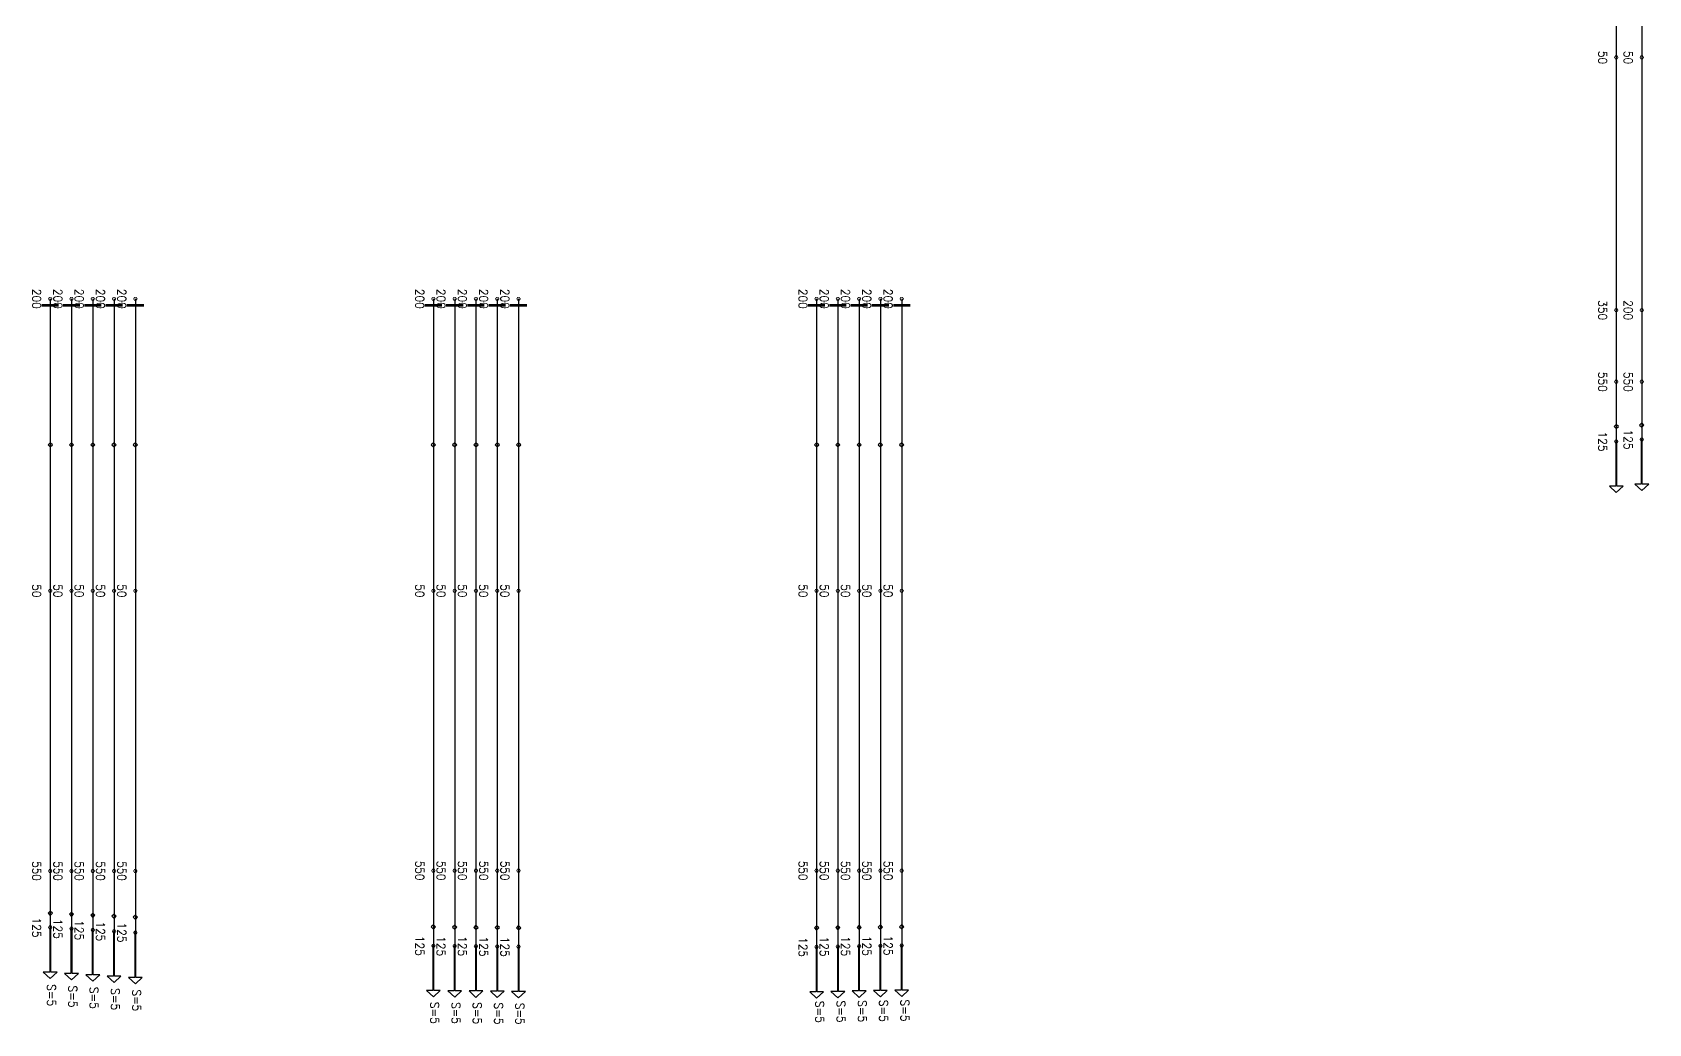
# Model space of a CAD drawing. Header units: millimetres. Extents: x -211477 to 1328726, y -15421 to 98394.
# Drawn here: x 794281 to 832246, y 35330 to 58608 of the extents above; entities that cross this region are included whole.
import ezdxf

# ---------------------------------------------------------------- set-up
doc = ezdxf.new("R2010")
doc.units = ezdxf.units.MM
doc.header["$MEASUREMENT"] = 0
doc.layers.add('Current_plane_Tendon', color=7, linetype='Continuous', true_color=0xab0000)
doc.styles.get("Standard").update_dxf_attribs({"font": 'arial.ttf'})

# ---------------------------------------------------------------- blocks, each defined once
blk = doc.blocks.new('A$Ca505e7a2')
at = {"layer": 'Current_plane_Tendon', "color": 14, "linetype": 'Continuous', "true_color": 0xab0000}
for points, elevation in [([(546908, -19302, 20, 20, 0), (546888, -19268, 20, 20, 0), (546848, -19268, 20, 20, 0), (546828, -19302, 20, 20, 0), (546848, -19337, 20, 20, 0), (546888, -19337, 20, 20, 0)], -406), ([(547508, -19302, 20, 20, 0), (547488, -19268, 20, 20, 0), (547448, -19268, 20, 20, 0), (547428, -19302, 20, 20, 0), (547448, -19337, 20, 20, 0), (547488, -19337, 20, 20, 0)], -256), ([(510125, -24973, 20, 20, 0), (510105, -24938, 20, 20, 0), (510065, -24938, 20, 20, 0), (510045, -24973, 20, 20, 0), (510065, -25007, 20, 20, 0), (510105, -25007, 20, 20, 0)], -200), ([(510625, -24973, 20, 20, 0), (510605, -24938, 20, 20, 0), (510565, -24938, 20, 20, 0), (510545, -24973, 20, 20, 0), (510565, -25007, 20, 20, 0), (510605, -25007, 20, 20, 0)], -200), ([(511125, -24973, 20, 20, 0), (511105, -24938, 20, 20, 0), (511065, -24938, 20, 20, 0), (511045, -24973, 20, 20, 0), (511065, -25007, 20, 20, 0), (511105, -25007, 20, 20, 0)], -200), ([(511625, -24973, 20, 20, 0), (511605, -24938, 20, 20, 0), (511565, -24938, 20, 20, 0), (511545, -24973, 20, 20, 0), (511565, -25007, 20, 20, 0), (511605, -25007, 20, 20, 0)], -200), ([(512125, -24973, 20, 20, 0), (512105, -24938, 20, 20, 0), (512065, -24938, 20, 20, 0), (512045, -24973, 20, 20, 0), (512065, -25007, 20, 20, 0), (512105, -25007, 20, 20, 0)], -200), ([(519125, -24973, 20, 20, 0), (519105, -24938, 20, 20, 0), (519065, -24938, 20, 20, 0), (519045, -24973, 20, 20, 0), (519065, -25007, 20, 20, 0), (519105, -25007, 20, 20, 0)], -200), ([(519625, -24973, 20, 20, 0), (519605, -24938, 20, 20, 0), (519565, -24938, 20, 20, 0), (519545, -24973, 20, 20, 0), (519565, -25007, 20, 20, 0), (519605, -25007, 20, 20, 0)], -200), ([(520125, -24973, 20, 20, 0), (520105, -24938, 20, 20, 0), (520065, -24938, 20, 20, 0), (520045, -24973, 20, 20, 0), (520065, -25007, 20, 20, 0), (520105, -25007, 20, 20, 0)], -200), ([(520625, -24973, 20, 20, 0), (520605, -24938, 20, 20, 0), (520565, -24938, 20, 20, 0), (520545, -24973, 20, 20, 0), (520565, -25007, 20, 20, 0), (520605, -25007, 20, 20, 0)], -200), ([(521125, -24973, 20, 20, 0), (521105, -24938, 20, 20, 0), (521065, -24938, 20, 20, 0), (521045, -24973, 20, 20, 0), (521065, -25007, 20, 20, 0), (521105, -25007, 20, 20, 0)], -200), ([(528125, -24973, 20, 20, 0), (528105, -24938, 20, 20, 0), (528065, -24938, 20, 20, 0), (528045, -24973, 20, 20, 0), (528065, -25007, 20, 20, 0), (528105, -25007, 20, 20, 0)], -200), ([(528625, -24973, 20, 20, 0), (528605, -24938, 20, 20, 0), (528565, -24938, 20, 20, 0), (528545, -24973, 20, 20, 0), (528565, -25007, 20, 20, 0), (528605, -25007, 20, 20, 0)], -200), ([(529125, -24973, 20, 20, 0), (529105, -24938, 20, 20, 0), (529065, -24938, 20, 20, 0), (529045, -24973, 20, 20, 0), (529065, -25007, 20, 20, 0), (529105, -25007, 20, 20, 0)], -200), ([(529625, -24973, 20, 20, 0), (529605, -24938, 20, 20, 0), (529565, -24938, 20, 20, 0), (529545, -24973, 20, 20, 0), (529565, -25007, 20, 20, 0), (529605, -25007, 20, 20, 0)], -200), ([(530125, -24973, 20, 20, 0), (530105, -24938, 20, 20, 0), (530065, -24938, 20, 20, 0), (530045, -24973, 20, 20, 0), (530065, -25007, 20, 20, 0), (530105, -25007, 20, 20, 0)], -200), ([(546908, -25238, 20, 20, 0), (546888, -25203, 20, 20, 0), (546848, -25203, 20, 20, 0), (546828, -25238, 20, 20, 0), (546848, -25272, 20, 20, 0), (546888, -25272, 20, 20, 0)], -106), ([(547508, -25238, 20, 20, 0), (547488, -25203, 20, 20, 0), (547448, -25203, 20, 20, 0), (547428, -25238, 20, 20, 0), (547448, -25272, 20, 20, 0), (547488, -25272, 20, 20, 0)], -106), ([(546908, -26919, 20, 20, 0), (546888, -26884, 20, 20, 0), (546848, -26884, 20, 20, 0), (546828, -26919, 20, 20, 0), (546848, -26954, 20, 20, 0), (546888, -26954, 20, 20, 0)], -107), ([(547508, -26919, 20, 20, 0), (547488, -26884, 20, 20, 0), (547448, -26884, 20, 20, 0), (547428, -26919, 20, 20, 0), (547448, -26954, 20, 20, 0), (547488, -26954, 20, 20, 0)], -107), ([(546908, -28322, 20, 20, 0), (546888, -28287, 20, 20, 0), (546848, -28287, 20, 20, 0), (546828, -28322, 20, 20, 0), (546848, -28356, 20, 20, 0), (546888, -28356, 20, 20, 0)], -182), ([(547508, -28275, 20, 20, 0), (547488, -28240, 20, 20, 0), (547448, -28240, 20, 20, 0), (547428, -28275, 20, 20, 0), (547448, -28310, 20, 20, 0), (547488, -28310, 20, 20, 0)], -182), ([(510125, -31828, 20, 20, 0), (510105, -31794, 20, 20, 0), (510065, -31794, 20, 20, 0), (510045, -31828, 20, 20, 0), (510065, -31863, 20, 20, 0), (510105, -31863, 20, 20, 0)], -350), ([(510625, -31828, 20, 20, 0), (510605, -31794, 20, 20, 0), (510565, -31794, 20, 20, 0), (510545, -31828, 20, 20, 0), (510565, -31863, 20, 20, 0), (510605, -31863, 20, 20, 0)], -350), ([(511125, -31828, 20, 20, 0), (511105, -31794, 20, 20, 0), (511065, -31794, 20, 20, 0), (511045, -31828, 20, 20, 0), (511065, -31863, 20, 20, 0), (511105, -31863, 20, 20, 0)], -350), ([(511625, -31828, 20, 20, 0), (511605, -31794, 20, 20, 0), (511565, -31794, 20, 20, 0), (511545, -31828, 20, 20, 0), (511565, -31863, 20, 20, 0), (511605, -31863, 20, 20, 0)], -350), ([(512125, -31828, 20, 20, 0), (512105, -31794, 20, 20, 0), (512065, -31794, 20, 20, 0), (512045, -31828, 20, 20, 0), (512065, -31863, 20, 20, 0), (512105, -31863, 20, 20, 0)], -350), ([(519125, -31828, 20, 20, 0), (519105, -31794, 20, 20, 0), (519065, -31794, 20, 20, 0), (519045, -31828, 20, 20, 0), (519065, -31863, 20, 20, 0), (519105, -31863, 20, 20, 0)], -350), ([(519625, -31828, 20, 20, 0), (519605, -31794, 20, 20, 0), (519565, -31794, 20, 20, 0), (519545, -31828, 20, 20, 0), (519565, -31863, 20, 20, 0), (519605, -31863, 20, 20, 0)], -350), ([(520125, -31828, 20, 20, 0), (520105, -31794, 20, 20, 0), (520065, -31794, 20, 20, 0), (520045, -31828, 20, 20, 0), (520065, -31863, 20, 20, 0), (520105, -31863, 20, 20, 0)], -350), ([(520625, -31828, 20, 20, 0), (520605, -31794, 20, 20, 0), (520565, -31794, 20, 20, 0), (520545, -31828, 20, 20, 0), (520565, -31863, 20, 20, 0), (520605, -31863, 20, 20, 0)], -350), ([(521125, -31828, 20, 20, 0), (521105, -31794, 20, 20, 0), (521065, -31794, 20, 20, 0), (521045, -31828, 20, 20, 0), (521065, -31863, 20, 20, 0), (521105, -31863, 20, 20, 0)], -350), ([(528125, -31828, 20, 20, 0), (528105, -31794, 20, 20, 0), (528065, -31794, 20, 20, 0), (528045, -31828, 20, 20, 0), (528065, -31863, 20, 20, 0), (528105, -31863, 20, 20, 0)], -350), ([(528625, -31828, 20, 20, 0), (528605, -31794, 20, 20, 0), (528565, -31794, 20, 20, 0), (528545, -31828, 20, 20, 0), (528565, -31863, 20, 20, 0), (528605, -31863, 20, 20, 0)], -350), ([(529125, -31828, 20, 20, 0), (529105, -31794, 20, 20, 0), (529065, -31794, 20, 20, 0), (529045, -31828, 20, 20, 0), (529065, -31863, 20, 20, 0), (529105, -31863, 20, 20, 0)], -350), ([(529625, -31828, 20, 20, 0), (529605, -31794, 20, 20, 0), (529565, -31794, 20, 20, 0), (529545, -31828, 20, 20, 0), (529565, -31863, 20, 20, 0), (529605, -31863, 20, 20, 0)], -350), ([(530125, -31828, 20, 20, 0), (530105, -31794, 20, 20, 0), (530065, -31794, 20, 20, 0), (530045, -31828, 20, 20, 0), (530065, -31863, 20, 20, 0), (530105, -31863, 20, 20, 0)], -350), ([(510125, -38408, 20, 20, 0), (510105, -38374, 20, 20, 0), (510065, -38374, 20, 20, 0), (510045, -38408, 20, 20, 0), (510065, -38443, 20, 20, 0), (510105, -38443, 20, 20, 0)], 75), ([(510625, -38408, 20, 20, 0), (510605, -38374, 20, 20, 0), (510565, -38374, 20, 20, 0), (510545, -38408, 20, 20, 0), (510565, -38443, 20, 20, 0), (510605, -38443, 20, 20, 0)], 75), ([(511125, -38408, 20, 20, 0), (511105, -38374, 20, 20, 0), (511065, -38374, 20, 20, 0), (511045, -38408, 20, 20, 0), (511065, -38443, 20, 20, 0), (511105, -38443, 20, 20, 0)], 75), ([(511625, -38408, 20, 20, 0), (511605, -38374, 20, 20, 0), (511565, -38374, 20, 20, 0), (511545, -38408, 20, 20, 0), (511565, -38443, 20, 20, 0), (511605, -38443, 20, 20, 0)], 75), ([(512125, -38408, 20, 20, 0), (512105, -38374, 20, 20, 0), (512065, -38374, 20, 20, 0), (512045, -38408, 20, 20, 0), (512065, -38443, 20, 20, 0), (512105, -38443, 20, 20, 0)], 75), ([(519125, -38400, 20, 20, 0), (519105, -38365, 20, 20, 0), (519065, -38365, 20, 20, 0), (519045, -38400, 20, 20, 0), (519065, -38435, 20, 20, 0), (519105, -38435, 20, 20, 0)], 75), ([(519625, -38400, 20, 20, 0), (519605, -38365, 20, 20, 0), (519565, -38365, 20, 20, 0), (519545, -38400, 20, 20, 0), (519565, -38435, 20, 20, 0), (519605, -38435, 20, 20, 0)], 75), ([(520125, -38400, 20, 20, 0), (520105, -38365, 20, 20, 0), (520065, -38365, 20, 20, 0), (520045, -38400, 20, 20, 0), (520065, -38435, 20, 20, 0), (520105, -38435, 20, 20, 0)], 75), ([(520625, -38400, 20, 20, 0), (520605, -38365, 20, 20, 0), (520565, -38365, 20, 20, 0), (520545, -38400, 20, 20, 0), (520565, -38435, 20, 20, 0), (520605, -38435, 20, 20, 0)], 75), ([(521125, -38400, 20, 20, 0), (521105, -38365, 20, 20, 0), (521065, -38365, 20, 20, 0), (521045, -38400, 20, 20, 0), (521065, -38435, 20, 20, 0), (521105, -38435, 20, 20, 0)], 75), ([(528125, -38400, 20, 20, 0), (528105, -38366, 20, 20, 0), (528065, -38366, 20, 20, 0), (528045, -38400, 20, 20, 0), (528065, -38435, 20, 20, 0), (528105, -38435, 20, 20, 0)], 75), ([(528625, -38400, 20, 20, 0), (528605, -38366, 20, 20, 0), (528565, -38366, 20, 20, 0), (528545, -38400, 20, 20, 0), (528565, -38435, 20, 20, 0), (528605, -38435, 20, 20, 0)], 75), ([(529125, -38400, 20, 20, 0), (529105, -38366, 20, 20, 0), (529065, -38366, 20, 20, 0), (529045, -38400, 20, 20, 0), (529065, -38435, 20, 20, 0), (529105, -38435, 20, 20, 0)], 75), ([(529625, -38400, 20, 20, 0), (529605, -38366, 20, 20, 0), (529565, -38366, 20, 20, 0), (529545, -38400, 20, 20, 0), (529565, -38435, 20, 20, 0), (529605, -38435, 20, 20, 0)], 75), ([(530125, -38400, 20, 20, 0), (530105, -38366, 20, 20, 0), (530065, -38366, 20, 20, 0), (530045, -38400, 20, 20, 0), (530065, -38435, 20, 20, 0), (530105, -38435, 20, 20, 0)], 75)]:
    blk.add_lwpolyline(points, format="xyseb", close=True, dxfattribs=dict(at, elevation=elevation))
at = {"layer": 'Current_plane_Tendon', "color": 14, "linetype": 'Continuous', "true_color": 0xab0000, "elevation": -200}
for points in [[(510285, -25123, 60, 60, 0), (509885, -25123, 60, 60, 0)], [(510785, -25123, 60, 60, 0), (510385, -25123, 60, 60, 0)], [(511285, -25123, 60, 60, 0), (510885, -25123, 60, 60, 0)], [(511785, -25123, 60, 60, 0), (511385, -25123, 60, 60, 0)], [(512285, -25123, 60, 60, 0), (511885, -25123, 60, 60, 0)], [(519285, -25123, 60, 60, 0), (518885, -25123, 60, 60, 0)], [(519785, -25123, 60, 60, 0), (519385, -25123, 60, 60, 0)], [(520285, -25123, 60, 60, 0), (519885, -25123, 60, 60, 0)], [(520785, -25123, 60, 60, 0), (520385, -25123, 60, 60, 0)], [(521285, -25123, 60, 60, 0), (520885, -25123, 60, 60, 0)], [(528285, -25123, 60, 60, 0), (527885, -25123, 60, 60, 0)], [(528785, -25123, 60, 60, 0), (528385, -25123, 60, 60, 0)], [(529285, -25123, 60, 60, 0), (528885, -25123, 60, 60, 0)], [(529785, -25123, 60, 60, 0), (529385, -25123, 60, 60, 0)], [(530285, -25123, 60, 60, 0), (529885, -25123, 60, 60, 0)]]:
    blk.add_lwpolyline(points, format="xyseb", dxfattribs=at)
at = {"layer": 'Current_plane_Tendon', "color": 14, "linetype": 'Continuous', "true_color": 0xab0000}
for points, elevation in [([(546918, -27971), (546868, -27921), (546818, -27971), (546868, -28021), (546918, -27971)], -57), ([(547518, -27936), (547468, -27886), (547418, -27936), (547468, -27986), (547518, -27936)], -57), ([(546856, -28322), (546856, -29372), (546706, -29372), (546868, -29522), (547030, -29372), (546880, -29372), (546880, -28322)], -182), ([(547456, -28275), (547456, -29325), (547306, -29325), (547468, -29475), (547630, -29325), (547480, -29325), (547480, -28275)], -182), ([(510135, -39401), (510085, -39351), (510035, -39401), (510085, -39451), (510135, -39401)], 125), ([(510635, -39424), (510585, -39374), (510535, -39424), (510585, -39474), (510635, -39424)], 125), ([(511135, -39447), (511085, -39397), (511035, -39447), (511085, -39497), (511135, -39447)], 125), ([(511635, -39470), (511585, -39420), (511535, -39470), (511585, -39520), (511635, -39470)], 125), ([(512135, -39494), (512085, -39444), (512035, -39494), (512085, -39544), (512135, -39494)], 125), ([(519135, -39723), (519085, -39673), (519035, -39723), (519085, -39773), (519135, -39723)], 125), ([(519635, -39727), (519585, -39677), (519535, -39727), (519585, -39777), (519635, -39727)], 125), ([(520135, -39731), (520085, -39681), (520035, -39731), (520085, -39781), (520135, -39731)], 125), ([(520635, -39735), (520585, -39685), (520535, -39735), (520585, -39785), (520635, -39735)], 125), ([(521135, -39739), (521085, -39689), (521035, -39739), (521085, -39789), (521135, -39739)], 125), ([(528135, -39745), (528085, -39695), (528035, -39745), (528085, -39795), (528135, -39745)], 125), ([(528635, -39738), (528585, -39688), (528535, -39738), (528585, -39788), (528635, -39738)], 125), ([(529135, -39731), (529085, -39681), (529035, -39731), (529085, -39781), (529135, -39731)], 125), ([(529635, -39725), (529585, -39675), (529535, -39725), (529585, -39775), (529635, -39725)], 125), ([(530135, -39718), (530085, -39668), (530035, -39718), (530085, -39768), (530135, -39718)], 125)]:
    blk.add_lwpolyline(points, close=True, dxfattribs=dict(at, elevation=elevation))
for points in [[(510135, -28401), (510085, -28351), (510035, -28401), (510085, -28451), (510135, -28401)], [(510635, -28401), (510585, -28351), (510535, -28401), (510585, -28451), (510635, -28401)], [(511135, -28401), (511085, -28351), (511035, -28401), (511085, -28451), (511135, -28401)], [(511635, -28401), (511585, -28351), (511535, -28401), (511585, -28451), (511635, -28401)], [(512135, -28401), (512085, -28351), (512035, -28401), (512085, -28451), (512135, -28401)], [(519135, -28401), (519085, -28351), (519035, -28401), (519085, -28451), (519135, -28401)], [(519635, -28401), (519585, -28351), (519535, -28401), (519585, -28451), (519635, -28401)], [(520135, -28401), (520085, -28351), (520035, -28401), (520085, -28451), (520135, -28401)], [(520635, -28401), (520585, -28351), (520535, -28401), (520585, -28451), (520635, -28401)], [(521135, -28401), (521085, -28351), (521035, -28401), (521085, -28451), (521135, -28401)], [(528135, -28401), (528085, -28351), (528035, -28401), (528085, -28451), (528135, -28401)], [(528635, -28401), (528585, -28351), (528535, -28401), (528585, -28451), (528635, -28401)], [(529135, -28401), (529085, -28351), (529035, -28401), (529085, -28451), (529135, -28401)], [(529635, -28401), (529585, -28351), (529535, -28401), (529585, -28451), (529635, -28401)], [(530135, -28401), (530085, -28351), (530035, -28401), (530085, -28451), (530135, -28401)], [(510073, -39732), (510073, -40782), (509923, -40782), (510085, -40932), (510247, -40782), (510097, -40782), (510097, -39732)], [(510573, -39763), (510573, -40813), (510423, -40813), (510585, -40963), (510747, -40813), (510597, -40813), (510597, -39763)], [(511073, -39794), (511073, -40844), (510923, -40844), (511085, -40994), (511247, -40844), (511097, -40844), (511097, -39794)], [(511573, -39825), (511573, -40875), (511423, -40875), (511585, -41025), (511747, -40875), (511597, -40875), (511597, -39825)], [(512073, -39855), (512073, -40905), (511923, -40905), (512085, -41055), (512247, -40905), (512097, -40905), (512097, -39855)], [(519073, -40165), (519073, -41215), (518923, -41215), (519085, -41365), (519247, -41215), (519097, -41215), (519097, -40165)], [(519573, -40170), (519573, -41220), (519423, -41220), (519585, -41370), (519747, -41220), (519597, -41220), (519597, -40170)], [(520073, -40175), (520073, -41225), (519923, -41225), (520085, -41375), (520247, -41225), (520097, -41225), (520097, -40175)], [(520573, -40180), (520573, -41230), (520423, -41230), (520585, -41380), (520747, -41230), (520597, -41230), (520597, -40180)], [(521073, -40186), (521073, -41236), (520923, -41236), (521085, -41386), (521247, -41236), (521097, -41236), (521097, -40186)], [(528073, -40193), (528073, -41243), (527923, -41243), (528085, -41393), (528247, -41243), (528097, -41243), (528097, -40193)], [(528573, -40184), (528573, -41234), (528423, -41234), (528585, -41384), (528747, -41234), (528597, -41234), (528597, -40184)], [(529073, -40175), (529073, -41225), (528923, -41225), (529085, -41375), (529247, -41225), (529097, -41225), (529097, -40175)], [(529573, -40166), (529573, -41216), (529423, -41216), (529585, -41366), (529747, -41216), (529597, -41216), (529597, -40166)], [(530073, -40157), (530073, -41207), (529923, -41207), (530085, -41357), (530247, -41207), (530097, -41207), (530097, -40157)]]:
    blk.add_lwpolyline(points, close=True, dxfattribs=at)
for points in [[(510125, -39732, 20, 20, 0), (510105, -39697, 20, 20, 0), (510065, -39697, 20, 20, 0), (510045, -39732, 20, 20, 0), (510065, -39767, 20, 20, 0), (510105, -39767, 20, 20, 0)], [(510625, -39763, 20, 20, 0), (510605, -39728, 20, 20, 0), (510565, -39728, 20, 20, 0), (510545, -39763, 20, 20, 0), (510565, -39798, 20, 20, 0), (510605, -39798, 20, 20, 0)], [(511125, -39794, 20, 20, 0), (511105, -39759, 20, 20, 0), (511065, -39759, 20, 20, 0), (511045, -39794, 20, 20, 0), (511065, -39828, 20, 20, 0), (511105, -39828, 20, 20, 0)], [(511625, -39825, 20, 20, 0), (511605, -39790, 20, 20, 0), (511565, -39790, 20, 20, 0), (511545, -39825, 20, 20, 0), (511565, -39859, 20, 20, 0), (511605, -39859, 20, 20, 0)], [(512125, -39855, 20, 20, 0), (512105, -39821, 20, 20, 0), (512065, -39821, 20, 20, 0), (512045, -39855, 20, 20, 0), (512065, -39890, 20, 20, 0), (512105, -39890, 20, 20, 0)], [(519125, -40165, 20, 20, 0), (519105, -40130, 20, 20, 0), (519065, -40130, 20, 20, 0), (519045, -40165, 20, 20, 0), (519065, -40199, 20, 20, 0), (519105, -40199, 20, 20, 0)], [(519625, -40170, 20, 20, 0), (519605, -40135, 20, 20, 0), (519565, -40135, 20, 20, 0), (519545, -40170, 20, 20, 0), (519565, -40204, 20, 20, 0), (519605, -40204, 20, 20, 0)], [(520125, -40175, 20, 20, 0), (520105, -40140, 20, 20, 0), (520065, -40140, 20, 20, 0), (520045, -40175, 20, 20, 0), (520065, -40210, 20, 20, 0), (520105, -40210, 20, 20, 0)], [(520625, -40180, 20, 20, 0), (520605, -40146, 20, 20, 0), (520565, -40146, 20, 20, 0), (520545, -40180, 20, 20, 0), (520565, -40215, 20, 20, 0), (520605, -40215, 20, 20, 0)], [(521125, -40186, 20, 20, 0), (521105, -40151, 20, 20, 0), (521065, -40151, 20, 20, 0), (521045, -40186, 20, 20, 0), (521065, -40220, 20, 20, 0), (521105, -40220, 20, 20, 0)], [(528125, -40193, 20, 20, 0), (528105, -40159, 20, 20, 0), (528065, -40159, 20, 20, 0), (528045, -40193, 20, 20, 0), (528065, -40228, 20, 20, 0), (528105, -40228, 20, 20, 0)], [(528625, -40184, 20, 20, 0), (528605, -40150, 20, 20, 0), (528565, -40150, 20, 20, 0), (528545, -40184, 20, 20, 0), (528565, -40219, 20, 20, 0), (528605, -40219, 20, 20, 0)], [(529125, -40175, 20, 20, 0), (529105, -40140, 20, 20, 0), (529065, -40140, 20, 20, 0), (529045, -40175, 20, 20, 0), (529065, -40210, 20, 20, 0), (529105, -40210, 20, 20, 0)], [(529625, -40166, 20, 20, 0), (529605, -40131, 20, 20, 0), (529565, -40131, 20, 20, 0), (529545, -40166, 20, 20, 0), (529565, -40201, 20, 20, 0), (529605, -40201, 20, 20, 0)], [(530125, -40157, 20, 20, 0), (530105, -40122, 20, 20, 0), (530065, -40122, 20, 20, 0), (530045, -40157, 20, 20, 0), (530065, -40192, 20, 20, 0), (530105, -40192, 20, 20, 0)]]:
    blk.add_lwpolyline(points, format="xyseb", close=True, dxfattribs=at)
for points in [[(546868, -13367, -106), (546868, -14109, -115), (546868, -14851, -143), (546868, -15593, -190), (546868, -16335, -256), (546868, -17076, -321), (546868, -17818, -368), (546868, -18560, -396), (546868, -19302, -406), (546868, -20044, -396), (546868, -20786, -368), (546868, -21528, -321), (546868, -22270, -256), (546868, -23012, -190), (546868, -23754, -143), (546868, -24496, -115), (546868, -27110, -108)], [(547468, -13367, -106), (547468, -14109, -110), (547468, -14851, -125), (547468, -15593, -148), (547468, -16335, -181), (547468, -17076, -214), (547468, -17818, -237), (547468, -18560, -251), (547468, -19302, -256), (547468, -20044, -251), (547468, -20786, -237), (547468, -21528, -214), (547468, -22270, -181), (547468, -23012, -148), (547468, -23754, -125), (547468, -24496, -110), (547468, -27350, -115)], [(510085, -24973, -200), (510085, -25830, -205), (510085, -26687, -219), (510085, -27544, -242), (510085, -28401, -275), (510085, -29258, -308), (510085, -30114, -331), (510085, -30971, -345), (510085, -31828, -350), (510085, -32685, -341), (510085, -33542, -312), (510085, -34399, -266), (510085, -35256, -200), (510085, -36113, -134), (510085, -36970, -88), (510085, -37827, -59), (510085, -38684, -50)], [(510585, -24973, -200), (510585, -25830, -205), (510585, -26687, -219), (510585, -27544, -242), (510585, -28401, -275), (510585, -29258, -308), (510585, -30114, -331), (510585, -30971, -345), (510585, -31828, -350), (510585, -32685, -341), (510585, -33542, -312), (510585, -34399, -266), (510585, -35256, -200), (510585, -36113, -134), (510585, -36970, -88), (510585, -37827, -59), (510585, -38684, -50)], [(511085, -24973, -200), (511085, -25830, -205), (511085, -26687, -219), (511085, -27544, -242), (511085, -28401, -275), (511085, -29258, -308), (511085, -30114, -331), (511085, -30971, -345), (511085, -31828, -350), (511085, -32685, -341), (511085, -33542, -312), (511085, -34399, -266), (511085, -35256, -200), (511085, -36113, -134), (511085, -36970, -88), (511085, -37827, -59), (511085, -38684, -50)], [(511585, -24973, -200), (511585, -25830, -205), (511585, -26687, -219), (511585, -27544, -242), (511585, -28401, -275), (511585, -29258, -308), (511585, -30114, -331), (511585, -30971, -345), (511585, -31828, -350), (511585, -32685, -341), (511585, -33542, -312), (511585, -34399, -266), (511585, -35256, -200), (511585, -36113, -134), (511585, -36970, -88), (511585, -37827, -59), (511585, -38684, -50)], [(512085, -24973, -200), (512085, -25830, -205), (512085, -26687, -219), (512085, -27544, -242), (512085, -28401, -275), (512085, -29258, -308), (512085, -30114, -331), (512085, -30971, -345), (512085, -31828, -350), (512085, -32685, -341), (512085, -33542, -312), (512085, -34399, -266), (512085, -35256, -200), (512085, -36113, -134), (512085, -36970, -88), (512085, -37827, -59), (512085, -38684, -50)], [(519085, -24973, -200), (519085, -25830, -205), (519085, -26687, -219), (519085, -27544, -242), (519085, -28401, -275), (519085, -29258, -308), (519085, -30114, -331), (519085, -30971, -345), (519085, -31828, -350), (519085, -32685, -341), (519085, -33542, -312), (519085, -34399, -266), (519085, -35256, -200), (519085, -36113, -134), (519085, -36970, -88), (519085, -37827, -59), (519085, -38684, -50)], [(519585, -24973, -200), (519585, -25830, -205), (519585, -26687, -219), (519585, -27544, -242), (519585, -28401, -275), (519585, -29258, -308), (519585, -30114, -331), (519585, -30971, -345), (519585, -31828, -350), (519585, -32685, -341), (519585, -33542, -312), (519585, -34399, -266), (519585, -35256, -200), (519585, -36113, -134), (519585, -36970, -88), (519585, -37827, -59), (519585, -38684, -50)], [(520085, -24973, -200), (520085, -25830, -205), (520085, -26687, -219), (520085, -27544, -242), (520085, -28401, -275), (520085, -29258, -308), (520085, -30114, -331), (520085, -30971, -345), (520085, -31828, -350), (520085, -32685, -341), (520085, -33542, -312), (520085, -34399, -266), (520085, -35256, -200), (520085, -36113, -134), (520085, -36970, -88), (520085, -37827, -59), (520085, -38684, -50)], [(520585, -24973, -200), (520585, -25830, -205), (520585, -26687, -219), (520585, -27544, -242), (520585, -28401, -275), (520585, -29258, -308), (520585, -30114, -331), (520585, -30971, -345), (520585, -31828, -350), (520585, -32685, -341), (520585, -33542, -312), (520585, -34399, -266), (520585, -35256, -200), (520585, -36113, -134), (520585, -36970, -88), (520585, -37827, -59), (520585, -38684, -50)], [(521085, -24973, -200), (521085, -25830, -205), (521085, -26687, -219), (521085, -27544, -242), (521085, -28401, -275), (521085, -29258, -308), (521085, -30114, -331), (521085, -30971, -345), (521085, -31828, -350), (521085, -32685, -341), (521085, -33542, -312), (521085, -34399, -266), (521085, -35256, -200), (521085, -36113, -134), (521085, -36970, -88), (521085, -37827, -59), (521085, -38684, -50)], [(528085, -24973, -200), (528085, -25830, -205), (528085, -26687, -219), (528085, -27544, -242), (528085, -28401, -275), (528085, -29258, -308), (528085, -30114, -331), (528085, -30971, -345), (528085, -31828, -350), (528085, -32685, -341), (528085, -33542, -312), (528085, -34399, -266), (528085, -35256, -200), (528085, -36113, -134), (528085, -36970, -88), (528085, -37827, -59), (528085, -38684, -50)], [(528585, -24973, -200), (528585, -25830, -205), (528585, -26687, -219), (528585, -27544, -242), (528585, -28401, -275), (528585, -29258, -308), (528585, -30114, -331), (528585, -30971, -345), (528585, -31828, -350), (528585, -32685, -341), (528585, -33542, -312), (528585, -34399, -266), (528585, -35256, -200), (528585, -36113, -134), (528585, -36970, -88), (528585, -37827, -59), (528585, -38684, -50)], [(529085, -24973, -200), (529085, -25830, -205), (529085, -26687, -219), (529085, -27544, -242), (529085, -28401, -275), (529085, -29258, -308), (529085, -30114, -331), (529085, -30971, -345), (529085, -31828, -350), (529085, -32685, -341), (529085, -33542, -312), (529085, -34399, -266), (529085, -35256, -200), (529085, -36113, -134), (529085, -36970, -88), (529085, -37827, -59), (529085, -38684, -50)], [(529585, -24973, -200), (529585, -25830, -205), (529585, -26687, -219), (529585, -27544, -242), (529585, -28401, -275), (529585, -29258, -308), (529585, -30114, -331), (529585, -30971, -345), (529585, -31828, -350), (529585, -32685, -341), (529585, -33542, -312), (529585, -34399, -266), (529585, -35256, -200), (529585, -36113, -134), (529585, -36970, -88), (529585, -37827, -59), (529585, -38684, -50)], [(530085, -24973, -200), (530085, -25830, -205), (530085, -26687, -219), (530085, -27544, -242), (530085, -28401, -275), (530085, -29258, -308), (530085, -30114, -331), (530085, -30971, -345), (530085, -31828, -350), (530085, -32685, -341), (530085, -33542, -312), (530085, -34399, -266), (530085, -35256, -200), (530085, -36113, -134), (530085, -36970, -88), (530085, -37827, -59), (530085, -38684, -50)], [(546868, -26919, -107), (546868, -27046, -107), (546868, -27174, -109), (546868, -27301, -112), (546868, -27429, -117), (546868, -27557, -122), (546868, -27684, -129), (546868, -27812, -137), (546868, -27939, -146), (546868, -28067, -157), (546868, -28194, -169), (546868, -28322, -182)], [(547468, -26919, -107), (547468, -27042, -107), (547468, -27166, -109), (547468, -27289, -112), (547468, -27412, -117), (547468, -27535, -122), (547468, -27659, -129), (547468, -27782, -137), (547468, -27905, -146), (547468, -28029, -157), (547468, -28152, -169), (547468, -28275, -182)], [(510085, -38408, 75), (510085, -38541, 74), (510085, -38673, 72), (510085, -38805, 68), (510085, -38938, 63), (510085, -39070, 56), (510085, -39203, 48), (510085, -39335, 38), (510085, -39467, 27), (510085, -39600, 14), (510085, -39732, 0)], [(510585, -38408, 75), (510585, -38531, 74), (510585, -38655, 73), (510585, -38778, 69), (510585, -38901, 65), (510585, -39024, 60), (510585, -39147, 53), (510585, -39270, 45), (510585, -39393, 35), (510585, -39517, 25), (510585, -39640, 13), (510585, -39763, 0)], [(511085, -38408, 75), (511085, -38534, 74), (511085, -38660, 73), (511085, -38786, 69), (511085, -38912, 65), (511085, -39038, 60), (511085, -39164, 53), (511085, -39290, 45), (511085, -39416, 35), (511085, -39542, 25), (511085, -39668, 13), (511085, -39794, 0)], [(511585, -38408, 75), (511585, -38537, 74), (511585, -38666, 73), (511585, -38795, 69), (511585, -38923, 65), (511585, -39052, 60), (511585, -39181, 53), (511585, -39310, 45), (511585, -39438, 35), (511585, -39567, 25), (511585, -39696, 13), (511585, -39825, 0)], [(512085, -38408, 75), (512085, -38540, 74), (512085, -38671, 73), (512085, -38803, 69), (512085, -38934, 65), (512085, -39066, 60), (512085, -39198, 53), (512085, -39329, 45), (512085, -39461, 35), (512085, -39592, 25), (512085, -39724, 13), (512085, -39855, 0)], [(519085, -38400, 75), (519085, -38560, 74), (519085, -38721, 73), (519085, -38881, 69), (519085, -39042, 65), (519085, -39202, 60), (519085, -39362, 53), (519085, -39523, 45), (519085, -39683, 35), (519085, -39844, 25), (519085, -40004, 13), (519085, -40165, 0)], [(519585, -38400, 75), (519585, -38561, 74), (519585, -38722, 73), (519585, -38883, 69), (519585, -39044, 65), (519585, -39204, 60), (519585, -39365, 53), (519585, -39526, 45), (519585, -39687, 35), (519585, -39848, 25), (519585, -40009, 13), (519585, -40170, 0)], [(520085, -38400, 75), (520085, -38578, 74), (520085, -38755, 72), (520085, -38933, 68), (520085, -39110, 63), (520085, -39288, 56), (520085, -39465, 48), (520085, -39643, 38), (520085, -39820, 27), (520085, -39998, 14), (520085, -40175, 0)], [(520585, -38400, 75), (520585, -38562, 74), (520585, -38724, 73), (520585, -38886, 69), (520585, -39047, 65), (520585, -39209, 60), (520585, -39371, 53), (520585, -39533, 45), (520585, -39695, 35), (520585, -39857, 25), (520585, -40018, 13), (520585, -40180, 0)], [(521085, -38400, 75), (521085, -38562, 74), (521085, -38725, 73), (521085, -38887, 69), (521085, -39049, 65), (521085, -39212, 60), (521085, -39374, 53), (521085, -39536, 45), (521085, -39699, 35), (521085, -39861, 25), (521085, -40023, 13), (521085, -40186, 0)], [(528085, -38400, 75), (528085, -38563, 74), (528085, -38726, 73), (528085, -38889, 69), (528085, -39052, 65), (528085, -39215, 60), (528085, -39378, 53), (528085, -39541, 45), (528085, -39704, 35), (528085, -39867, 25), (528085, -40030, 13), (528085, -40193, 0)], [(528585, -38400, 75), (528585, -38579, 74), (528585, -38757, 72), (528585, -38935, 68), (528585, -39114, 63), (528585, -39292, 56), (528585, -39471, 48), (528585, -39649, 38), (528585, -39827, 27), (528585, -40006, 14), (528585, -40184, 0)], [(529085, -38400, 75), (529085, -38578, 74), (529085, -38755, 72), (529085, -38933, 68), (529085, -39110, 63), (529085, -39288, 56), (529085, -39465, 48), (529085, -39643, 38), (529085, -39820, 27), (529085, -39998, 14), (529085, -40175, 0)], [(529585, -38400, 75), (529585, -38561, 74), (529585, -38721, 73), (529585, -38882, 69), (529585, -39042, 65), (529585, -39203, 60), (529585, -39363, 53), (529585, -39524, 45), (529585, -39684, 35), (529585, -39845, 25), (529585, -40005, 13), (529585, -40166, 0)], [(530085, -38400, 75), (530085, -38576, 74), (530085, -38752, 72), (530085, -38927, 68), (530085, -39103, 63), (530085, -39279, 56), (530085, -39454, 48), (530085, -39630, 38), (530085, -39806, 27), (530085, -39981, 14), (530085, -40157, 0)]]:
    blk.add_polyline3d(points, dxfattribs=at)
at = {"layer": 'Current_plane_Tendon', "color": 14, "linetype": 'Continuous', "true_color": 0xab0000, "char_height": 200, "attachment_point": 5}
for s, insert, rotation in [('\\FSTANDARD.shx;50', (546548, -19302, -406), 270), ('\\FSTANDARD.shx;50', (547148, -19302, -256), 270), ('\\FSTANDARD.shx;200', (509765, -24973, -200), 270), ('\\FSTANDARD.shx;200', (510265, -24973, -200), 270), ('\\FSTANDARD.shx;200', (510765, -24973, -200), 270), ('\\FSTANDARD.shx;200', (511265, -24973, -200), 270), ('\\FSTANDARD.shx;200', (511765, -24973, -200), 270), ('\\FSTANDARD.shx;200', (518765, -24973, -200), 270), ('\\FSTANDARD.shx;200', (519265, -24973, -200), 270), ('\\FSTANDARD.shx;200', (519765, -24973, -200), 270), ('\\FSTANDARD.shx;200', (520265, -24973, -200), 270), ('\\FSTANDARD.shx;200', (520765, -24973, -200), 270), ('\\FSTANDARD.shx;200', (527765, -24973, -200), 270), ('\\FSTANDARD.shx;200', (528265, -24973, -200), 270), ('\\FSTANDARD.shx;200', (528765, -24973, -200), 270), ('\\FSTANDARD.shx;200', (529265, -24973, -200), 270), ('\\FSTANDARD.shx;200', (529765, -24973, -200), 270), ('\\FSTANDARD.shx;350', (546548, -25238, -106), 270.0002), ('\\FSTANDARD.shx;200', (547148, -25238, -106), 270.0002), ('\\FSTANDARD.shx;550', (546548, -26919, -107), 270.0014), ('\\FSTANDARD.shx;550', (547148, -26919, -107), 270.0014), ('\\FSTANDARD.shx;125', (547148, -28275, -182), 270.0014), ('\\FSTANDARD.shx;125', (546548, -28322, -182), 270.0014), ('\\FSTANDARD.shx;50', (509765, -31828, -350), 270), ('\\FSTANDARD.shx;50', (510265, -31828, -350), 270), ('\\FSTANDARD.shx;50', (510765, -31828, -350), 270), ('\\FSTANDARD.shx;50', (511265, -31828, -350), 270), ('\\FSTANDARD.shx;50', (511765, -31828, -350), 270), ('\\FSTANDARD.shx;50', (518765, -31828, -350), 270), ('\\FSTANDARD.shx;50', (519265, -31828, -350), 270), ('\\FSTANDARD.shx;50', (519765, -31828, -350), 270), ('\\FSTANDARD.shx;50', (520265, -31828, -350), 270), ('\\FSTANDARD.shx;50', (520765, -31828, -350), 270), ('\\FSTANDARD.shx;50', (527765, -31828, -350), 270), ('\\FSTANDARD.shx;50', (528265, -31828, -350), 270), ('\\FSTANDARD.shx;50', (528765, -31828, -350), 270), ('\\FSTANDARD.shx;50', (529265, -31828, -350), 270), ('\\FSTANDARD.shx;50', (529765, -31828, -350), 270), ('\\FSTANDARD.shx;550', (509765, -38408, 75), 270), ('\\FSTANDARD.shx;550', (510265, -38408, 75), 270), ('\\FSTANDARD.shx;550', (510765, -38408, 75), 270), ('\\FSTANDARD.shx;550', (511265, -38408, 75), 270), ('\\FSTANDARD.shx;550', (511765, -38408, 75), 270), ('\\FSTANDARD.shx;550', (518765, -38400, 75), 270), ('\\FSTANDARD.shx;550', (519265, -38400, 75), 270), ('\\FSTANDARD.shx;550', (519765, -38400, 75), 270), ('\\FSTANDARD.shx;550', (520265, -38400, 75), 270), ('\\FSTANDARD.shx;550', (520765, -38400, 75), 270), ('\\FSTANDARD.shx;550', (527765, -38400, 75), 270), ('\\FSTANDARD.shx;550', (528265, -38400, 75), 270), ('\\FSTANDARD.shx;550', (528765, -38400, 75), 270), ('\\FSTANDARD.shx;550', (529265, -38400, 75), 270), ('\\FSTANDARD.shx;550', (529765, -38400, 75), 270), ('\\FSTANDARD.shx;125', (509765, -39732), 270), ('\\FSTANDARD.shx;125', (510265, -39763), 270), ('\\FSTANDARD.shx;125', (510765, -39794), 270), ('\\FSTANDARD.shx;125', (511265, -39825), 270), ('\\FSTANDARD.shx;125', (511765, -39855), 270), ('\\FSTANDARD.shx;125', (518765, -40165), 270), ('\\FSTANDARD.shx;125', (519265, -40170), 270), ('\\FSTANDARD.shx;125', (519765, -40175), 270), ('\\FSTANDARD.shx;125', (520265, -40180), 270), ('\\FSTANDARD.shx;125', (520765, -40186), 270), ('\\FSTANDARD.shx;125', (527765, -40193), 270), ('\\FSTANDARD.shx;125', (528265, -40184), 270), ('\\FSTANDARD.shx;125', (528765, -40175), 270), ('\\FSTANDARD.shx;125', (529265, -40166), 270), ('\\FSTANDARD.shx;125', (529765, -40157), 270), ('\\FSTANDARD.shx;\xa0S=5', (510114, -41274, 125), 270), ('\\FSTANDARD.shx;\xa0S=5', (510614, -41305, 125), 270), ('\\FSTANDARD.shx;\xa0S=5', (511114, -41336, 125), 270), ('\\FSTANDARD.shx;\xa0S=5', (511614, -41367, 125), 270), ('\\FSTANDARD.shx;\xa0S=5', (512114, -41397, 125), 270), ('\\FSTANDARD.shx;\xa0S=5', (519115, -41689, 125), 270), ('\\FSTANDARD.shx;\xa0S=5', (519615, -41694, 125), 270), ('\\FSTANDARD.shx;\xa0S=5', (520115, -41700, 125), 270), ('\\FSTANDARD.shx;\xa0S=5', (520615, -41705, 125), 270), ('\\FSTANDARD.shx;\xa0S=5', (521115, -41710, 125), 270), ('\\FSTANDARD.shx;\xa0S=5', (528159, -41670, 125), 270), ('\\FSTANDARD.shx;\xa0S=5', (528659, -41661, 125), 270), ('\\FSTANDARD.shx;\xa0S=5', (529159, -41652, 125), 270), ('\\FSTANDARD.shx;\xa0S=5', (529659, -41643, 125), 270), ('\\FSTANDARD.shx;\xa0S=5', (530159, -41634, 125), 270)]:
    blk.add_mtext(s, dxfattribs=dict(at, insert=insert, rotation=rotation))

msp = doc.modelspace()

# ---------------------------------------------------------------- block references
msp.add_blockref('A$Ca505e7a2', (284616.1, 77322.7))

doc.saveas('drawing.dxf')
